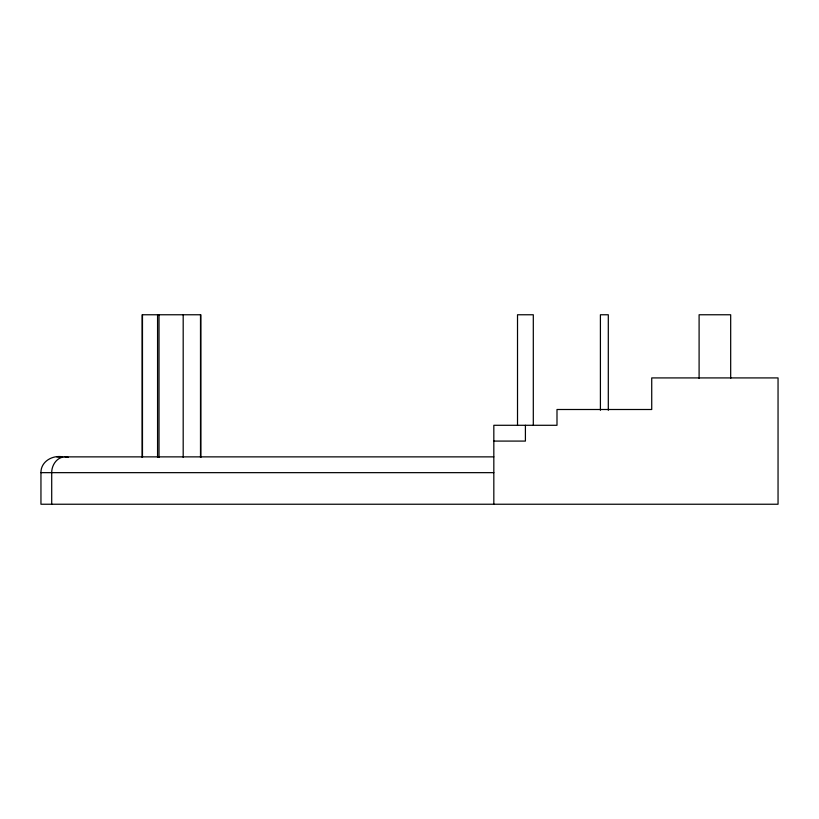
<?xml version="1.0" encoding="UTF-8"?>
<svg xmlns="http://www.w3.org/2000/svg" width="819" height="819" viewBox="0 0 819 819"><rect width="100%" height="100%" fill="white"/><g stroke="black" fill="none" stroke-linecap="round" stroke-linejoin="round"><path stroke-width="1.23" d="M493.826 504.238L493.826 425.286L556.992 425.286L556.992 409.5L651.729 409.5L651.729 377.917L778.05 377.917L778.05 504.238L40.95 504.238L40.95 472.655C40.766 461.384 52.692 454.862 62.868 456.869M493.826 456.869L64.926 456.869C56.9 457.053 51.607 465.182 51.71 472.655L51.71 504.238M493.826 441.083L525.409 441.083L525.409 425.286M40.95 472.655L493.826 472.655M56.767 456.869L60.862 457.411M64.926 456.869L68.346 457.411M730.681 378.429L730.681 314.762L699.098 314.762L699.098 378.429M608.302 410.268L608.302 314.762L600.409 314.762L600.409 410.268M533.302 425.286L533.302 314.762L517.516 314.762L517.516 425.286M200.829 457.381L200.829 314.762L142.158 314.762L142.158 457.381M200.501 314.762L200.501 457.381M183.19 314.762L183.19 457.381M159.019 314.762L159.019 457.381M157.565 314.762L157.565 457.381M142.475 314.762L142.475 457.381"/></g></svg>
